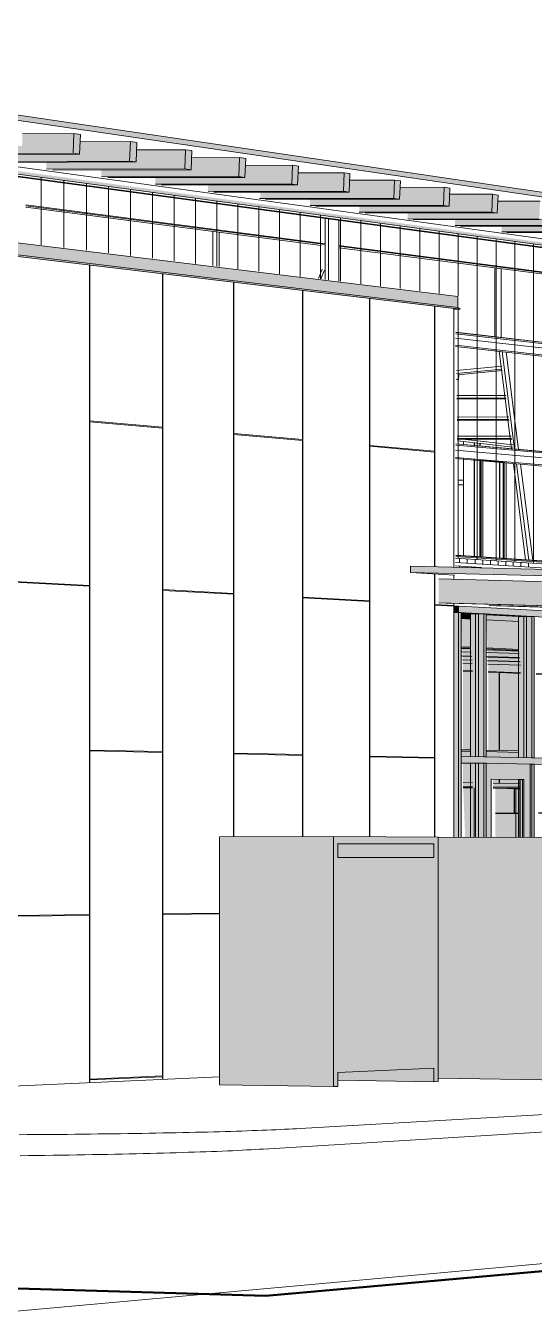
# Model space of a CAD drawing. Header units: inches. Extents: x -2804 to 58974, y -36095 to 66.
# Drawn here: x 58959.8801 to 58959.9477, y 65.9394 to 66.1105 of the extents above; entities that cross this region are included whole.
import ezdxf

# ---------------------------------------------------------------- set-up
doc = ezdxf.new("R2010")
doc.units = ezdxf.units.IN
doc.header["$MEASUREMENT"] = 0
doc.linetypes.add('Hidden', pattern=[0.28125, 0.1875, -0.09375])
for name, color, linetype, lineweight in [('A-DOOR', 31, 'Continuous', 13), ('A-DOOR-FRAM', 31, 'Continuous', 9), ('A-GLAZ-CURT', 52, 'Continuous', 9), ('A-GLAZ-CWMG', 51, 'Continuous', 9), ('A-PROP-SBCK', 71, 'Hidden', 50), ('A-ROOF', 132, 'Continuous', 13), ('A-WALL', 113, 'Continuous', 13), ('A-WALL-PATT', 111, 'Continuous', 13), ('Conc', 7, 'Continuous', 9), ('E-ELEC-EQPM', 71, 'Continuous', 9), ('EOP-PR', 4, 'Continuous', 9), ('I-WALL', 2, 'Continuous', 13), ('L-SITE-WALL', 31, 'Continuous', 13), ('S-BEAM', 12, 'Continuous', 9), ('S-COLS', 52, 'Continuous', 9)]:
    doc.layers.add(name, color=color, linetype=linetype, lineweight=lineweight)

# ---------------------------------------------------------------- blocks, each defined once
blk = doc.blocks.new('FP_51-Looking North East Copy 1')
at = {"layer": 'A-WALL-PATT', "lineweight": 9}
for p, q in [((31214.02521, 66.02547), (31214.02521, 66.02439)), ((31214.02524, 66.02439), (31214.02524, 66.02547)), ((31214.0156, 66.02478), (31214.01435, 66.02483)), ((31214.0156, 66.0247), (31214.01435, 66.02476)), ((31214.02199, 66.02452), (31214.01769, 66.0247)), ((31214.01916, 66.02456), (31214.01769, 66.02462)), ((31214.01916, 66.02456), (31214.01916, 66.01424)), ((31214.02199, 66.02445), (31214.01919, 66.02456)), ((31214.01919, 66.02456), (31214.01919, 66.01424)), ((31214.02521, 66.02439), (31214.02407, 66.02444)), ((31214.02809, 66.0242), (31214.02407, 66.02436)), ((31214.02809, 66.02427), (31214.02524, 66.02439)), ((31214.03116, 66.02415), (31214.03015, 66.02419)), ((31214.03113, 66.02407), (31214.03015, 66.02411)), ((31214.03113, 66.01396), (31214.03113, 66.02407)), ((31214.03124, 66.02415), (31214.03116, 66.02415)), ((31214.03116, 66.02407), (31214.03116, 66.01396)), ((31214.03124, 66.02407), (31214.03116, 66.02407)), ((31214.03695, 66.02391), (31214.03592, 66.02395)), ((31214.04264, 66.02361), (31214.03592, 66.02388)), ((31214.03695, 66.02471), (31214.03695, 66.02391)), ((31214.03698, 66.02391), (31214.03698, 66.02471)), ((31214.04823, 66.02345), (31214.03698, 66.02391)), ((31214.04264, 66.02361), (31214.04264, 66.01369)), ((31214.05031, 66.0233), (31214.04267, 66.02361)), ((31214.04267, 66.02361), (31214.04267, 66.01369)), ((31214.04823, 66.02435), (31214.04823, 66.02345)), ((31214.04826, 66.02345), (31214.04826, 66.02435)), ((31214.05031, 66.02337), (31214.04826, 66.02345)), ((31214.0591, 66.02401), (31214.0591, 66.02301)), ((31214.05912, 66.02301), (31214.05912, 66.02401)), ((31214.0591, 66.02301), (31214.05457, 66.0232)), ((31214.06437, 66.02273), (31214.05457, 66.02312)), ((31214.06932, 66.0226), (31214.05912, 66.02301)), ((31214.06437, 66.02273), (31214.06437, 66.01318)), ((31214.06932, 66.02253), (31214.0644, 66.02273)), ((31214.0644, 66.02273), (31214.0644, 66.01318)), ((31214.03113, 66.00967), (31214.03113, 66.01222)), ((31214.03116, 66.01222), (31214.03116, 66.00967)), ((31214.04264, 66.01203), (31214.04264, 66.00949)), ((31214.04267, 66.01203), (31214.04267, 66.00949)), ((31214.06437, 66.01158), (31214.06437, 66.00913)), ((31214.0644, 66.01158), (31214.0644, 66.00913)), ((31214.01916, 66.01038), (31214.01916, 66.00987)), ((31214.01919, 66.01038), (31214.01919, 66.00987))]:
    blk.add_line(p, q, dxfattribs=at)
blk = doc.blocks.new('FP_52-Looking North East Copy 1')
at = {"layer": 'A-WALL-PATT', "lineweight": 9}
for p, q in [((31213.9647, 66.05791), (31213.9647, 66.07872)), ((31213.96475, 66.05802), (31213.96475, 66.07872)), ((31213.97441, 66.05717), (31213.97441, 66.07756)), ((31213.97446, 66.05705), (31213.97446, 66.07756)), ((31213.98384, 66.05623), (31213.98384, 66.07644)), ((31213.98389, 66.05633), (31213.98389, 66.07643)), ((31213.99301, 66.05553), (31213.99301, 66.07535)), ((31213.99305, 66.05542), (31213.99305, 66.07534)), ((31214.00191, 66.05464), (31214.00191, 66.07428)), ((31214.00196, 66.05475), (31214.00196, 66.07428)), ((31214.01057, 66.05399), (31214.01057, 66.07325)), ((31214.01061, 66.05388), (31214.01061, 66.07325)), ((31213.9647, 66.03615), (31213.9647, 66.05791)), ((31213.96475, 66.05802), (31213.97441, 66.05717)), ((31213.96475, 66.0579), (31213.97441, 66.05705)), ((31213.96475, 66.01428), (31213.96475, 66.0579)), ((31213.97441, 66.01407), (31213.97441, 66.05705)), ((31213.97446, 66.03561), (31213.97446, 66.05705)), ((31213.98384, 66.0351), (31213.98384, 66.05623)), ((31213.98389, 66.05633), (31213.99301, 66.05553)), ((31213.99301, 66.05542), (31213.98389, 66.05622)), ((31213.98389, 66.01386), (31213.98389, 66.05622)), ((31213.99301, 66.01367), (31213.99301, 66.05542)), ((31213.99305, 66.0346), (31213.99305, 66.05542)), ((31214.00191, 66.03411), (31214.00191, 66.05464)), ((31214.00196, 66.05475), (31214.01057, 66.05399)), ((31214.00196, 66.05464), (31214.01057, 66.05388)), ((31214.00196, 66.01347), (31214.00196, 66.05464)), ((31214.01057, 66.03865), (31214.01057, 66.05388)), ((31214.01061, 66.03865), (31214.01061, 66.05388)), ((31214.01057, 66.01329), (31214.01057, 66.03769)), ((31214.01061, 66.03363), (31214.01061, 66.03768)), ((31213.9647, 66.03615), (31213.95474, 66.03669)), ((31213.95474, 66.03658), (31213.9647, 66.03604)), ((31213.9647, 65.99241), (31213.9647, 66.03604)), ((31213.98384, 66.0351), (31213.97446, 66.03561)), ((31213.97446, 66.0355), (31213.98384, 66.03499)), ((31213.97446, 65.99252), (31213.97446, 66.0355)), ((31213.98384, 66.00275), (31213.98384, 66.03499)), ((31214.00191, 66.03411), (31213.99305, 66.0346)), ((31213.99305, 66.03449), (31214.00191, 66.034)), ((31213.99305, 66.00276), (31213.99305, 66.03449)), ((31214.00191, 66.00275), (31214.00191, 66.034)), ((31214.01311, 66.0335), (31214.01061, 66.03363)), ((31214.01061, 66.03353), (31214.01311, 66.03339)), ((31214.01061, 66.00271), (31214.01061, 66.03353)), ((31213.97441, 66.01407), (31213.96475, 66.01428)), ((31213.96475, 65.97054), (31213.96475, 66.01416)), ((31213.97441, 66.01396), (31213.96475, 66.01416)), ((31213.97441, 65.97097), (31213.97441, 66.01396)), ((31213.99301, 66.01367), (31213.98389, 66.01386)), ((31213.98389, 66.00275), (31213.98389, 66.01375)), ((31213.99301, 66.01356), (31213.98389, 66.01375)), ((31213.99301, 66.00276), (31213.99301, 66.01356)), ((31214.01057, 66.01329), (31214.00196, 66.01347)), ((31214.00196, 66.00275), (31214.00196, 66.01337)), ((31214.01057, 66.01318), (31214.00196, 66.01337)), ((31214.01057, 66.00271), (31214.01057, 66.01318)), ((31213.982, 65.99261), (31213.97446, 65.99252)), ((31213.97446, 65.99241), (31213.982, 65.9925)), ((31213.9647, 65.99241), (31213.95474, 65.99229)), ((31213.95474, 65.99218), (31213.9647, 65.99229)), ((31213.9647, 65.97042), (31213.9647, 65.99229)), ((31213.97446, 65.97086), (31213.97446, 65.99241)), ((31213.9647, 65.97008), (31213.9647, 65.97042)), ((31213.96475, 65.97054), (31213.97441, 65.97097)), ((31213.96475, 65.97043), (31213.97441, 65.97086)), ((31213.96475, 65.97009), (31213.96475, 65.97043)), ((31213.97441, 65.97052), (31213.97441, 65.97086)), ((31213.97446, 65.97053), (31213.97446, 65.97086))]:
    blk.add_line(p, q, dxfattribs=at)
blk = doc.blocks.new('FP_69-Looking North East Copy 1')
at = {"layer": 'A-WALL-PATT', "lineweight": 9}
for p, q in [((31213.95829, 66.08143), (31213.95829, 66.09041)), ((31213.9613, 66.08106), (31213.9613, 66.09)), ((31213.96428, 66.0807), (31213.96428, 66.0896)), ((31213.96723, 66.08034), (31213.96723, 66.08919)), ((31213.97016, 66.07998), (31213.97016, 66.0888)), ((31213.97306, 66.07963), (31213.97306, 66.0884)), ((31213.97594, 66.07927), (31213.97594, 66.08801)), ((31213.97879, 66.07893), (31213.97879, 66.08763)), ((31213.98162, 66.07858), (31213.98162, 66.08724)), ((31213.98442, 66.07824), (31213.98442, 66.08686)), ((31213.9872, 66.0779), (31213.9872, 66.08649)), ((31213.98995, 66.07756), (31213.98995, 66.08611)), ((31213.99268, 66.07723), (31213.99268, 66.08574)), ((31213.99539, 66.07692), (31213.99539, 66.08537)), ((31213.99807, 66.07657), (31213.99807, 66.08501)), ((31214.00074, 66.07625), (31214.00074, 66.08465)), ((31214.00337, 66.07592), (31214.00337, 66.08429)), ((31214.00599, 66.0756), (31214.00599, 66.08394)), ((31214.00858, 66.07529), (31214.00858, 66.08358)), ((31214.01116, 66.07497), (31214.01116, 66.08324)), ((31214.01371, 66.07466), (31214.01371, 66.08289)), ((31214.01624, 66.03958), (31214.01624, 66.08255)), ((31214.01875, 66.03941), (31214.01875, 66.08221)), ((31214.02124, 66.03925), (31214.02124, 66.08187)), ((31214.0237, 66.03909), (31214.0237, 66.08153)), ((31214.01371, 66.03974), (31214.01371, 66.07291))]:
    blk.add_line(p, q, dxfattribs=at)
blk = doc.blocks.new('FP_81-Looking North East Copy 1')
at = {"layer": 'A-WALL-PATT', "lineweight": 9}
for p, q in [((31214.02114, 66.00917), (31214.02114, 66.0059)), ((31214.02118, 66.0059), (31214.02118, 66.00917)), ((31214.02114, 66.0059), (31214.01865, 66.00589)), ((31214.02163, 66.00586), (31214.01865, 66.00585)), ((31214.02163, 66.0059), (31214.02118, 66.0059)), ((31214.02612, 66.00592), (31214.02436, 66.00591)), ((31214.02612, 66.00587), (31214.02436, 66.00587)), ((31214.0392, 66.00596), (31214.03785, 66.00595)), ((31214.0392, 66.00591), (31214.03785, 66.00591)), ((31214.04343, 66.00597), (31214.04066, 66.00596)), ((31214.04343, 66.00592), (31214.04066, 66.00591)), ((31214.04618, 66.00598), (31214.04488, 66.00597)), ((31214.04614, 66.00593), (31214.04488, 66.00593)), ((31214.04614, 66.00265), (31214.04614, 66.00593)), ((31214.04761, 66.00598), (31214.04618, 66.00598)), ((31214.04618, 66.00265), (31214.04618, 66.00593)), ((31214.04761, 66.00593), (31214.04618, 66.00593)), ((31214.05059, 66.00599), (31214.04941, 66.00599)), ((31214.05059, 66.00594), (31214.04941, 66.00594)), ((31214.05576, 66.00601), (31214.05484, 66.006)), ((31214.05576, 66.00596), (31214.05484, 66.00596)), ((31214.05977, 66.00602), (31214.05679, 66.00601)), ((31214.05977, 66.00597), (31214.05679, 66.00596)), ((31214.0676, 66.00604), (31214.06749, 66.00604)), ((31214.0676, 66.00599), (31214.06749, 66.00599)), ((31214.04761, 65.99703), (31214.04631, 65.99703)), ((31214.04761, 65.99699), (31214.04631, 65.99699)), ((31214.05059, 65.99703), (31214.04941, 65.99703)), ((31214.05059, 65.99698), (31214.04941, 65.99698)), ((31214.05576, 65.99702), (31214.05484, 65.99702)), ((31214.05576, 65.99697), (31214.05484, 65.99698)), ((31214.05977, 65.99701), (31214.05679, 65.99702)), ((31214.05977, 65.99697), (31214.05679, 65.99697)), ((31214.06136, 65.99701), (31214.06118, 65.99701)), ((31214.06136, 65.99697), (31214.06118, 65.99697)), ((31214.0676, 65.997), (31214.06749, 65.997)), ((31214.0676, 65.99696), (31214.06749, 65.99696)), ((31214.04761, 65.98808), (31214.04703, 65.98809)), ((31214.04761, 65.98804), (31214.04703, 65.98804)), ((31214.05059, 65.98807), (31214.05026, 65.98807)), ((31214.05059, 65.98802), (31214.05026, 65.98802)), ((31214.05576, 65.98803), (31214.05484, 65.98804)), ((31214.05576, 65.98799), (31214.05484, 65.98799)), ((31214.05977, 65.98801), (31214.05679, 65.98803)), ((31214.05977, 65.98796), (31214.05679, 65.98798)), ((31214.06253, 65.98799), (31214.06118, 65.988)), ((31214.06253, 65.98795), (31214.06118, 65.98796)), ((31214.0676, 65.98796), (31214.06749, 65.98796)), ((31214.0676, 65.98792), (31214.06749, 65.98792))]:
    blk.add_line(p, q, dxfattribs=at)
blk = doc.blocks.new('FP_93-Looking North East Copy 1')
at = {"layer": 'A-WALL-PATT', "lineweight": 9}
for p, q in [((31214.01388, 66.03919), (31214.01388, 66.03973)), ((31214.01388, 66.03862), (31214.01388, 66.03873)), ((31214.01491, 66.03912), (31214.01491, 66.03966)), ((31214.01594, 66.03905), (31214.01594, 66.0396)), ((31214.01696, 66.03899), (31214.01696, 66.03953)), ((31214.01798, 66.03892), (31214.01798, 66.03946)), ((31214.019, 66.03886), (31214.019, 66.0394)), ((31214.02001, 66.03879), (31214.02001, 66.03933)), ((31214.02102, 66.03873), (31214.02102, 66.03927)), ((31214.02203, 66.03866), (31214.02203, 66.0392)), ((31214.02303, 66.0386), (31214.02303, 66.03914)), ((31214.01491, 66.0386), (31214.01491, 66.03867)), ((31214.01594, 66.03857), (31214.01594, 66.0386))]:
    blk.add_line(p, q, dxfattribs=at)

msp = doc.modelspace()

# ---------------------------------------------------------------- hatches: boundary and pattern name
at = {"layer": 'A-DOOR', "lineweight": 5}
for points in [[(58959.94129, 66.00268), (58959.94196, 66.0027), (58959.94196, 66.01042), (58959.94628, 66.01035), (58959.94628, 66.00268), (58959.94713, 66.0027), (58959.94713, 66.0124), (58959.94559, 66.01243), (58959.94129, 66.01252), (58959.94129, 66.0027)], [(58959.94609, 66.00268), (58959.94628, 66.0027), (58959.94628, 66.01035), (58959.94609, 66.01034), (58959.94609, 66.0027)]]:
    msp.add_hatch(color=256, dxfattribs=at).paths.add_polyline_path(points, flags=0)
at = {"layer": 'A-DOOR', "lineweight": 5, "transparency": 33554496}
h = msp.add_hatch(color=256, dxfattribs=at)
h.paths.add_polyline_path([(58959.94251, 66.00268), (58959.94549, 66.0027), (58959.94549, 66.00911), (58959.94614, 66.00912), (58959.94614, 66.00915), (58959.94251, 66.00921), (58959.94251, 66.0027)], flags=0)
h.paths.add_polyline_path([(58959.94585, 66.00982), (58959.94585, 66.01036), (58959.94222, 66.01042), (58959.94222, 66.00988), (58959.94245, 66.00988)], flags=0)
for points in [[(58959.94585, 66.00914), (58959.94585, 66.00982), (58959.94222, 66.00988), (58959.94223, 66.0092)], [(58959.94585, 66.00982), (58959.94585, 66.00982), (58959.94222, 66.00988)], [(58959.9452, 66.00269), (58959.94609, 66.0027), (58959.94607, 66.01035), (58959.94559, 66.01034), (58959.94585, 66.00911), (58959.9452, 66.0091), (58959.9452, 66.0027)]]:
    msp.add_hatch(color=256, dxfattribs=at).paths.add_polyline_path(points, flags=0)
at = {"layer": 'A-GLAZ-CURT', "lineweight": 5, "transparency": 33554458}
for points in [[(58959.94027, 66.01338), (58959.94027, 66.03237), (58959.93795, 66.03249), (58959.93796, 66.03241), (58959.9392, 66.03235), (58959.9392, 66.01341)], [(58959.93921, 66.03169), (58959.9392, 66.03235), (58959.93796, 66.03241), (58959.93796, 66.03176)], [(58959.94665, 66.01324), (58959.94665, 66.03203), (58959.9413, 66.03231), (58959.9413, 66.03224), (58959.94559, 66.03201), (58959.94559, 66.01327), (58959.94607, 66.01326)], [(58959.9456, 66.03136), (58959.94559, 66.03201), (58959.9413, 66.03224), (58959.9413, 66.03158), (58959.94254, 66.03152)], [(58959.93945, 66.01432), (58959.93945, 66.02577), (58959.93821, 66.02581), (58959.93821, 66.01435)], [(58959.94585, 66.01417), (58959.94585, 66.02557), (58959.94155, 66.0257), (58959.94155, 66.01428), (58959.94194, 66.01427)], [(58959.93945, 66.00993), (58959.93945, 66.01254), (58959.93821, 66.01253), (58959.93821, 66.00995)], [(58959.9392, 66.00267), (58959.94027, 66.0027), (58959.94027, 66.01253), (58959.9392, 66.01252), (58959.9392, 66.0027)], [(58959.93848, 66.00268), (58959.93972, 66.0027), (58959.93945, 66.00992), (58959.93821, 66.00994), (58959.93848, 66.0027)], [(58959.93945, 66.00992), (58959.93945, 66.00993), (58959.93821, 66.00994)]]:
    msp.add_hatch(color=256, dxfattribs=at).paths.add_polyline_path(points, flags=0)
h = msp.add_hatch(color=256, dxfattribs=at)
h.paths.add_polyline_path([(58959.9392, 66.01341), (58959.9392, 66.01431), (58959.93796, 66.01434), (58959.93796, 66.01343), (58959.93817, 66.01343)], flags=0)
h.paths.add_polyline_path([(58959.93943, 66.02577), (58959.93921, 66.03169), (58959.93797, 66.03176), (58959.93819, 66.02581)], flags=0)
h = msp.add_hatch(color=256, dxfattribs=at)
h.paths.add_polyline_path([(58959.94559, 66.01327), (58959.94559, 66.01416), (58959.9413, 66.01426), (58959.9413, 66.01336), (58959.94169, 66.01335)], flags=0)
h.paths.add_polyline_path([(58959.94582, 66.02557), (58959.9456, 66.03136), (58959.94131, 66.03159), (58959.94152, 66.0257), (58959.94192, 66.02569)], flags=0)
at = {"layer": 'A-GLAZ-CWMG', "lineweight": 5}
for points in [[(58960.14965, 66.05412), (58960.14965, 66.05436), (58959.78006, 66.10471), (58959.78006, 66.10536), (58959.7783, 66.1056), (58959.7783, 66.10449), (58960.14922, 66.05418)], [(58959.93697, 66.01302), (58959.9376, 66.01302), (58959.9376, 66.03255), (58959.93697, 66.03254), (58959.93697, 66.01302)], [(58959.94112, 66.03237), (58959.94112, 66.0332), (58959.9376, 66.03339), (58959.9376, 66.03255), (58959.94095, 66.03238)], [(58959.93795, 66.01301), (58959.93795, 66.03254), (58959.9376, 66.03252), (58959.9376, 66.01302)], [(58959.94095, 66.01337), (58959.94095, 66.03237), (58959.94027, 66.03237), (58959.94027, 66.01338), (58959.94061, 66.01338)], [(58959.94129, 66.01336), (58959.94129, 66.03236), (58959.94095, 66.03235), (58959.94095, 66.01337)], [(58959.9475, 66.03203), (58959.9475, 66.03285), (58959.94112, 66.0332), (58959.94112, 66.03237), (58959.94733, 66.03204)], [(58959.94733, 66.01323), (58959.94733, 66.03203), (58959.94665, 66.03203), (58959.94665, 66.01324), (58959.94699, 66.01324)], [(58959.94767, 66.01322), (58959.94767, 66.03202), (58959.94733, 66.03201), (58959.94733, 66.01323)], [(58959.95357, 66.0317), (58959.95357, 66.03252), (58959.9475, 66.03285), (58959.9475, 66.03203), (58959.95341, 66.03171)], [(58959.93697, 66.00267), (58959.9376, 66.0027), (58959.9376, 66.01302), (58959.93697, 66.01302), (58959.93697, 66.0027)], [(58959.94112, 66.01253), (58959.94112, 66.01336), (58959.93795, 66.01341), (58959.93795, 66.01259), (58959.9411, 66.01253)], [(58959.9475, 66.0124), (58959.9475, 66.01322), (58959.94112, 66.01334), (58959.94112, 66.01253), (58959.94733, 66.0124)], [(58959.95357, 66.01227), (58959.95357, 66.01309), (58959.9475, 66.0132), (58959.9475, 66.0124), (58959.95341, 66.01228)], [(58959.9376, 66.00267), (58959.93795, 66.0027), (58959.93795, 66.01301), (58959.9376, 66.01301), (58959.9376, 66.0027)], [(58959.94027, 66.00268), (58959.94095, 66.0027), (58959.94095, 66.01253), (58959.94027, 66.01253), (58959.94027, 66.0027)], [(58959.94095, 66.00268), (58959.94129, 66.0027), (58959.94129, 66.01253), (58959.94095, 66.01252), (58959.94095, 66.0027)], [(58959.94713, 66.00269), (58959.94733, 66.0027), (58959.94733, 66.0124), (58959.94713, 66.01239), (58959.94713, 66.0027)], [(58959.94733, 66.00269), (58959.94767, 66.0027), (58959.94767, 66.01239), (58959.94733, 66.01238), (58959.94733, 66.0027)]]:
    msp.add_hatch(color=256, dxfattribs=at).paths.add_polyline_path(points, flags=0)
at = {"layer": 'A-GLAZ-CWMG'}
msp.add_hatch(color=256, dxfattribs=at).paths.add_polyline_path([(58959.93697, 66.03254), (58959.9376, 66.03255), (58959.9376, 66.03339), (58959.93697, 66.03338), (58959.93697, 66.03255)], flags=0)
at = {"layer": 'A-ROOF', "lineweight": 5}
for points in [[(58960.16315, 66.0564), (58960.16315, 66.05681), (58959.7986, 66.11053), (58959.7986, 66.10974), (58960.14976, 66.05836)], [(58959.95624, 66.03725), (58959.95624, 66.03811), (58959.9312, 66.03873), (58959.9312, 66.03788), (58959.95478, 66.03728)]]:
    msp.add_hatch(color=256, dxfattribs=at).paths.add_polyline_path(points, flags=0)
at = {"layer": 'A-WALL', "lineweight": 5}
for points in [[(58959.93753, 66.07308), (58959.93753, 66.07455), (58959.76912, 66.0951), (58959.76912, 66.09322), (58959.9375, 66.07308)], [(58959.93782, 66.07287), (58959.9375, 66.07308), (58959.76913, 66.09321), (58959.76934, 66.09297), (58959.93754, 66.0729)], [(58959.93697, 66.07282), (58959.93764, 66.07287), (58959.93697, 66.07295), (58959.93697, 66.07285)], [(58959.93779, 66.07285), (58959.93782, 66.07287), (58959.93764, 66.07287)]]:
    msp.add_hatch(color=256, dxfattribs=at).paths.add_polyline_path(points, flags=0)
at = {"layer": 'E-ELEC-EQPM', "lineweight": 5}
for points in [[(58959.92099, 65.96955), (58959.92099, 66.00277), (58959.90582, 66.00275), (58959.90582, 65.96979), (58959.91972, 65.96957)], [(58959.93434, 66), (58959.93434, 66.00181), (58959.92161, 66.00179), (58959.92161, 66), (58959.93321, 66)], [(58959.9567, 65.97033), (58959.9567, 66.0027), (58959.93492, 66.00267), (58959.93492, 65.97066), (58959.95473, 65.97036)], [(58959.93434, 65.9702), (58959.93434, 65.97201), (58959.92161, 65.97142), (58959.92161, 65.9704), (58959.93021, 65.97026)]]:
    msp.add_hatch(color=256, dxfattribs=at).paths.add_polyline_path(points, flags=0)
at = {"layer": 'E-ELEC-EQPM'}
h = msp.add_hatch(color=256, dxfattribs=at)
h.paths.add_polyline_path([(58959.92099, 65.96955), (58959.92158, 65.96958), (58959.92158, 65.97142), (58959.93434, 65.97201), (58959.93434, 65.9702), (58959.93491, 65.97023), (58959.93491, 66.00271), (58959.92099, 66.00277), (58959.92099, 65.9702)], flags=0)
h.paths.add_polyline_path([(58959.92158, 66), (58959.92158, 66.00184), (58959.93434, 66.00181), (58959.93434, 66), (58959.92678, 66)], flags=0)
at = {"layer": 'S-BEAM', "lineweight": 5}
for points in [[(58959.86772, 66.09354), (58959.88638, 66.09361), (58959.88648, 66.09622), (58959.87966, 66.09619), (58959.87959, 66.09457), (58959.86772, 66.09453), (58959.86772, 66.09371)], [(58959.87536, 66.09249), (58959.89389, 66.09254), (58959.89399, 66.09513), (58959.88732, 66.0951), (58959.88726, 66.09349), (58959.87536, 66.09345), (58959.87536, 66.09329)], [(58959.88284, 66.09147), (58959.90123, 66.09151), (58959.90133, 66.09406), (58959.89481, 66.09404), (58959.89475, 66.09243), (58959.88284, 66.09238), (58959.88284, 66.09227)], [(58959.89015, 66.09046), (58959.90841, 66.09049), (58959.90851, 66.09302), (58959.90213, 66.093), (58959.90207, 66.09139), (58959.89015, 66.09137), (58959.89015, 66.09126)], [(58959.8973, 66.08948), (58959.91543, 66.0895), (58959.91553, 66.092), (58959.90929, 66.09198), (58959.90923, 66.09038), (58959.8973, 66.09036), (58959.8973, 66.09028)], [(58959.9043, 66.08852), (58959.9223, 66.08853), (58959.92239, 66.091), (58959.91629, 66.09099), (58959.91623, 66.08939), (58959.9043, 66.08938), (58959.9043, 66.08893)], [(58959.91125, 66.08758), (58959.92902, 66.08758), (58959.92911, 66.09002), (58959.92314, 66.09002), (58959.92308, 66.08842), (58959.91125, 66.08842), (58959.91125, 66.08838)], [(58959.9356, 66.08665), (58959.93569, 66.08907), (58959.92985, 66.08906), (58959.92979, 66.08748), (58959.91786, 66.08746), (58959.91786, 66.08666), (58959.92988, 66.08665)], [(58959.94204, 66.08574), (58959.94213, 66.08813), (58959.93641, 66.08813), (58959.93635, 66.08655), (58959.9244, 66.08655), (58959.9244, 66.08575), (58959.93754, 66.08574)], [(58959.94834, 66.08485), (58959.94844, 66.08722), (58959.94283, 66.08722), (58959.94277, 66.08564), (58959.93086, 66.08564), (58959.93086, 66.08487), (58959.94286, 66.08485)], [(58959.95452, 66.08397), (58959.95461, 66.08632), (58959.94912, 66.08632), (58959.94906, 66.08475), (58959.93715, 66.08475), (58959.93715, 66.084), (58959.95069, 66.08398)], [(58959.96057, 66.08312), (58959.96066, 66.08544), (58959.95529, 66.08544), (58959.95522, 66.08388), (58959.94333, 66.08388), (58959.94333, 66.08316), (58959.95946, 66.08312)], [(58959.95876, 66.03321), (58959.95888, 66.03641), (58959.93498, 66.03703), (58959.93498, 66.03386), (58959.95479, 66.03332)], [(58959.96597, 66.0328), (58959.96609, 66.03596), (58959.95983, 66.0361), (58959.95971, 66.03316), (58959.94169, 66.03366), (58959.94169, 66.03347), (58959.96355, 66.03287)]]:
    msp.add_hatch(color=256, dxfattribs=at).paths.add_polyline_path(points, flags=0)
at = {"layer": 'S-BEAM'}
for points in [[(58959.88725, 66.09348), (58959.88735, 66.09609), (58959.88648, 66.09622), (58959.88638, 66.09361), (58959.88648, 66.09359)], [(58959.89474, 66.09243), (58959.89484, 66.095), (58959.89399, 66.09513), (58959.89389, 66.09254), (58959.89399, 66.09253)], [(58959.90206, 66.09139), (58959.90216, 66.09394), (58959.90133, 66.09406), (58959.90123, 66.09151), (58959.90133, 66.09149)], [(58959.90922, 66.09038), (58959.90932, 66.0929), (58959.90851, 66.09302), (58959.90841, 66.09049), (58959.90851, 66.09048)], [(58959.91622, 66.08939), (58959.91632, 66.09188), (58959.91553, 66.092), (58959.91543, 66.0895), (58959.91553, 66.08949)], [(58959.92307, 66.08842), (58959.92317, 66.09089), (58959.92239, 66.091), (58959.9223, 66.08853), (58959.92239, 66.08852)], [(58959.92978, 66.08747), (58959.92987, 66.08991), (58959.92911, 66.09002), (58959.92902, 66.08758), (58959.92911, 66.08757)], [(58959.93634, 66.08654), (58959.93643, 66.08896), (58959.93569, 66.08907), (58959.9356, 66.08665), (58959.93569, 66.08664)], [(58959.94276, 66.08564), (58959.94286, 66.08803), (58959.94213, 66.08813), (58959.94204, 66.08574), (58959.94213, 66.08573)]]:
    msp.add_hatch(color=256, dxfattribs=at).paths.add_polyline_path(points, flags=0)

# ---------------------------------------------------------------- linework, layer by layer
at = {"layer": 'A-DOOR', "lineweight": 9}
for p, q in [((58959.94303, 66.05252), (58959.94085, 66.05271)), ((58959.94303, 66.03984), (58959.94303, 66.05252))]:
    msp.add_line(p, q, dxfattribs=at)
at = {"layer": 'A-DOOR'}
for p, q in [((58959.94713, 66.0124), (58959.94713, 66.00269)), ((58959.94196, 66.01042), (58959.94196, 66.00268)), ((58959.94196, 66.01042), (58959.94628, 66.01035)), ((58959.94197, 66.01041), (58959.9458, 66.01035)), ((58959.94561, 66.01034), (58959.94197, 66.01041)), ((58959.94607, 66.01035), (58959.94561, 66.01034)), ((58959.94561, 66.00268), (58959.94561, 66.01034)), ((58959.9458, 66.01035), (58959.9458, 66.00268)), ((58959.9458, 66.01035), (58959.94609, 66.01035)), ((58959.94609, 66.01035), (58959.94607, 66.01035)), ((58959.94628, 66.01035), (58959.94607, 66.01035)), ((58959.94609, 66.01035), (58959.94609, 66.00268)), ((58959.94628, 66.00268), (58959.94628, 66.01035))]:
    msp.add_line(p, q, dxfattribs=at)
at = {"layer": 'A-DOOR-FRAM'}
for p, q in [((58959.94061, 66.0528), (58959.94061, 66.04)), ((58959.94085, 66.03999), (58959.94085, 66.05277)), ((58959.94352, 66.05253), (58959.94085, 66.05277)), ((58959.9436, 66.05254), (58959.94352, 66.05253)), ((58959.94352, 66.03981), (58959.94352, 66.05253)), ((58959.94369, 66.05253), (58959.94369, 66.0398)), ((58959.94393, 66.03978), (58959.94393, 66.05251))]:
    msp.add_line(p, q, dxfattribs=at)
at = {"layer": 'A-GLAZ-CURT'}
for p, q in [((58959.94027, 66.03237), (58959.93795, 66.03249)), ((58959.93795, 66.03246), (58959.93988, 66.03236)), ((58959.94027, 66.03237), (58959.93988, 66.03236)), ((58959.93988, 66.03236), (58959.93988, 66.01339)), ((58959.94027, 66.01338), (58959.94027, 66.03237)), ((58959.94665, 66.03203), (58959.9413, 66.03231)), ((58959.9413, 66.03228), (58959.94627, 66.03202)), ((58959.94665, 66.03203), (58959.94627, 66.03202)), ((58959.94627, 66.03202), (58959.94627, 66.01325)), ((58959.94665, 66.01324), (58959.94665, 66.03203)), ((58959.94027, 66.01253), (58959.93795, 66.01258)), ((58959.93795, 66.01257), (58959.93988, 66.01253)), ((58959.93988, 66.01253), (58959.93988, 66.00268)), ((58959.94027, 66.01253), (58959.93988, 66.01253)), ((58959.94027, 66.00268), (58959.94027, 66.01253))]:
    msp.add_line(p, q, dxfattribs=at)
at = {"layer": 'A-GLAZ-CWMG'}
for p, q in [((58960.14965, 66.05469), (58959.7783, 66.1056)), ((58960.14928, 66.054), (58959.77814, 66.10419)), ((58960.14928, 66.05395), (58959.77814, 66.1041)), ((58960.1492, 66.05395), (58959.77814, 66.10407)), ((58960.14962, 66.05412), (58959.77826, 66.10449)), ((58960.14965, 66.05412), (58959.7783, 66.10449)), ((58959.93722, 66.03922), (58959.95204, 66.03827)), ((58959.93722, 66.03877), (58959.94067, 66.03855)), ((58959.9376, 66.03339), (58959.93697, 66.03338)), ((58959.93697, 66.03254), (58959.9376, 66.03255)), ((58959.93697, 66.03254), (58959.9376, 66.03255)), ((58959.9376, 66.03255), (58959.9376, 66.03339)), ((58959.94112, 66.0332), (58959.9376, 66.03339)), ((58959.94112, 66.03237), (58959.9376, 66.03255)), ((58959.9376, 66.03255), (58959.93795, 66.03254)), ((58959.9376, 66.03255), (58959.9376, 66.01302)), ((58959.93795, 66.03254), (58959.93795, 66.01301)), ((58959.9392, 66.03235), (58959.93796, 66.03241)), ((58959.9392, 66.03235), (58959.94027, 66.03237)), ((58959.9392, 66.01341), (58959.9392, 66.03235)), ((58959.94028, 66.03237), (58959.94095, 66.03238)), ((58959.94095, 66.03238), (58959.94129, 66.03236)), ((58959.94095, 66.03238), (58959.94095, 66.01337)), ((58959.9475, 66.03285), (58959.94112, 66.0332)), ((58959.9475, 66.03203), (58959.94112, 66.03237)), ((58959.94129, 66.03236), (58959.94129, 66.01336)), ((58959.94559, 66.03201), (58959.9413, 66.03224)), ((58959.94559, 66.03201), (58959.94665, 66.03203)), ((58959.94559, 66.01327), (58959.94559, 66.03201)), ((58959.94666, 66.03203), (58959.94733, 66.03204)), ((58959.94733, 66.03204), (58959.94767, 66.03202)), ((58959.94733, 66.03204), (58959.94733, 66.01323)), ((58959.95357, 66.03252), (58959.9475, 66.03285)), ((58959.95357, 66.0317), (58959.9475, 66.03203)), ((58959.94767, 66.03202), (58959.94767, 66.01322)), ((58959.9376, 66.01302), (58959.9376, 66.01259)), ((58959.93795, 66.01259), (58959.93795, 66.01343)), ((58959.94112, 66.01336), (58959.93795, 66.01343)), ((58959.94129, 66.01336), (58959.94095, 66.01337)), ((58959.9475, 66.01322), (58959.94112, 66.01336)), ((58959.94767, 66.01322), (58959.94733, 66.01323)), ((58959.95357, 66.01309), (58959.9475, 66.01322)), ((58959.9376, 66.01258), (58959.9376, 66.00267)), ((58959.93795, 66.01301), (58959.93795, 66.01259)), ((58959.94112, 66.01253), (58959.93795, 66.01259)), ((58959.93795, 66.01257), (58959.93795, 66.00267)), ((58959.9392, 66.01252), (58959.93796, 66.01255)), ((58959.9392, 66.01252), (58959.94027, 66.01253)), ((58959.9392, 66.00267), (58959.9392, 66.01252)), ((58959.94027, 66.01253), (58959.94095, 66.01253)), ((58959.94095, 66.01253), (58959.94129, 66.01253)), ((58959.94095, 66.01253), (58959.94095, 66.00268)), ((58959.9475, 66.0124), (58959.94112, 66.01253)), ((58959.94129, 66.01253), (58959.94129, 66.00268)), ((58959.94713, 66.0124), (58959.94733, 66.0124)), ((58959.94733, 66.0124), (58959.94767, 66.01239)), ((58959.94733, 66.0124), (58959.94733, 66.00269)), ((58959.95357, 66.01227), (58959.9475, 66.0124)), ((58959.94767, 66.01239), (58959.94767, 66.00269)), ((58959.94559, 66.00268), (58959.94559, 66.01036)), ((58959.9452, 66.0091), (58959.94585, 66.00911)), ((58959.9452, 66.00269), (58959.9452, 66.0091))]:
    msp.add_line(p, q, dxfattribs=at)
at = {"layer": 'A-PROP-SBCK', "linetype": 'Continuous'}
for p, q in [((58960.2699, 65.97382), (58959.912, 65.94172)), ((58959.912, 65.94172), (58959.15051, 65.96484))]:
    msp.add_line(p, q, dxfattribs=at)
at = {"layer": 'A-ROOF'}
for p, q in [((58959.7986, 66.11053), (58960.16315, 66.05681)), ((58960.16315, 66.0564), (58959.7986, 66.10974)), ((58959.95624, 66.03811), (58959.9312, 66.03873)), ((58959.9312, 66.03873), (58959.9312, 66.03788)), ((58959.9312, 66.03788), (58959.95624, 66.03725)), ((58959.9312, 66.03788), (58959.93705, 66.03753)), ((58959.93705, 66.03753), (58959.93697, 66.03753))]:
    msp.add_line(p, q, dxfattribs=at)
at = {"layer": 'A-WALL'}
for p, q in [((58959.93753, 66.07455), (58959.76912, 66.0951)), ((58959.76912, 66.09322), (58959.93753, 66.07308)), ((58959.93779, 66.07285), (58959.76932, 66.09294)), ((58959.93782, 66.07287), (58959.76934, 66.09297)), ((58959.93753, 66.07455), (58959.93753, 66.07308)), ((58959.93753, 66.07308), (58959.93782, 66.07287)), ((58959.93779, 66.07285), (58959.93697, 66.07282)), ((58959.93782, 66.07287), (58959.93779, 66.07285))]:
    msp.add_line(p, q, dxfattribs=at)
at = {"layer": 'Conc'}
for p, q in [((58959.91169, 65.96124), (58960.11503, 65.97362)), ((58959.91657, 65.96397), (58960.03723, 65.97085))]:
    msp.add_line(p, q, dxfattribs=at)
for points in [[(58959.87919, 65.96315, 0), (58959.88028, 65.96316, 0), (58959.88136, 65.96317, 0), (58959.88243, 65.96317, 0), (58959.8835, 65.96318, 0), (58959.88455, 65.96319, 0), (58959.8856, 65.9632, 0), (58959.88664, 65.96321, 0), (58959.88767, 65.96322, 0), (58959.88869, 65.96324, 0), (58959.8897, 65.96325, 0), (58959.89071, 65.96326, 0), (58959.8917, 65.96327, 0), (58959.89267, 65.96329, 0), (58959.89364, 65.9633, 0), (58959.8946, 65.96332, 0), (58959.89554, 65.96333, 0), (58959.89647, 65.96335, 0), (58959.89739, 65.96336, 0), (58959.8983, 65.96338, 0), (58959.89919, 65.9634, 0), (58959.90007, 65.96342, 0), (58959.90094, 65.96343, 0), (58959.90179, 65.96345, 0), (58959.90263, 65.96347, 0), (58959.90345, 65.96349, 0), (58959.90426, 65.96351, 0), (58959.90506, 65.96353, 0), (58959.90584, 65.96355, 0), (58959.9066, 65.96358, 0), (58959.90735, 65.9636, 0), (58959.90808, 65.96362, 0), (58959.9088, 65.96364, 0), (58959.9095, 65.96367, 0), (58959.91018, 65.96369, 0), (58959.91085, 65.96371, 0), (58959.9115, 65.96374, 0), (58959.91213, 65.96376, 0), (58959.91275, 65.96379, 0), (58959.91335, 65.96381, 0), (58959.91393, 65.96384, 0), (58959.91449, 65.96387, 0), (58959.91504, 65.96389, 0), (58959.91557, 65.96392, 0), (58959.91608, 65.96395, 0), (58959.91657, 65.96397, 0)], [(58959.91169, 65.96124, 0), (58959.91115, 65.96121, 0), (58959.9106, 65.96118, 0), (58959.91003, 65.96115, 0), (58959.90944, 65.96112, 0), (58959.90883, 65.96109, 0), (58959.9082, 65.96106, 0), (58959.90755, 65.96103, 0), (58959.90688, 65.961, 0), (58959.9062, 65.96097, 0), (58959.90549, 65.96094, 0), (58959.90477, 65.96092, 0), (58959.90403, 65.96089, 0), (58959.90327, 65.96086, 0), (58959.9025, 65.96084, 0), (58959.90171, 65.96081, 0), (58959.9009, 65.96078, 0), (58959.90007, 65.96076, 0), (58959.89923, 65.96074, 0), (58959.89837, 65.96071, 0), (58959.89749, 65.96069, 0), (58959.8966, 65.96066, 0), (58959.8957, 65.96064, 0), (58959.89477, 65.96062, 0), (58959.89384, 65.9606, 0), (58959.89289, 65.96058, 0), (58959.89192, 65.96056, 0), (58959.89094, 65.96054, 0), (58959.88995, 65.96052, 0), (58959.88894, 65.9605, 0), (58959.88792, 65.96048, 0), (58959.88689, 65.96047, 0), (58959.88584, 65.96045, 0), (58959.88479, 65.96043, 0), (58959.88372, 65.96042, 0), (58959.88264, 65.9604, 0), (58959.88154, 65.96039, 0), (58959.88044, 65.96038, 0), (58959.87933, 65.96036, 0)]]:
    msp.add_polyline3d(points, dxfattribs=at)
at = {"layer": 'E-ELEC-EQPM'}
for p, q in [((58959.90582, 66.00275), (58959.92099, 66.00277)), ((58959.93491, 66.00271), (58959.92099, 66.00277)), ((58959.92099, 66.00277), (58959.92099, 65.96955)), ((58959.90582, 65.96979), (58959.90582, 66.00275)), ((58959.92158, 66), (58959.92158, 66.00184)), ((58959.92158, 66.00184), (58959.93434, 66.00181)), ((58959.93434, 66.00181), (58959.92161, 66.00179)), ((58959.93434, 66.00181), (58959.93434, 66)), ((58959.93491, 65.97023), (58959.93491, 66.00271)), ((58959.93492, 66.00267), (58959.9567, 66.0027)), ((58959.93434, 66), (58959.92158, 66)), ((58959.92158, 65.97142), (58959.93434, 65.97201)), ((58959.93434, 65.97201), (58959.93434, 65.9702)), ((58959.92158, 65.96958), (58959.92158, 65.97142)), ((58959.92161, 65.9704), (58959.93434, 65.9702)), ((58959.93492, 65.97066), (58959.9567, 65.97033)), ((58959.90582, 65.96979), (58959.92099, 65.96955)), ((58959.92099, 65.96955), (58959.92158, 65.96958)), ((58959.93434, 65.9702), (58959.93491, 65.97023))]:
    msp.add_line(p, q, dxfattribs=at)
at = {"layer": 'EOP-PR'}
msp.add_line((58960.24932, 65.97306), (58959.63337, 65.91762), dxfattribs=at)
at = {"layer": 'I-WALL'}
for p, q in [((58959.94085, 66.05277), (58959.94352, 66.05253)), ((58959.94303, 66.05252), (58959.94352, 66.05253)), ((58959.9431, 66.03984), (58959.9431, 66.05252)), ((58959.94352, 66.05253), (58959.94352, 66.03981))]:
    msp.add_line(p, q, dxfattribs=at)
at = {"layer": 'L-SITE-WALL'}
for p, q in [((58959.93697, 66.03859), (58959.93697, 66.07295)), ((58960.11326, 66.02831), (58959.93722, 66.03976)), ((58959.93697, 66.03698), (58959.93697, 66.03753)), ((58959.93697, 66.00267), (58959.93697, 66.03375)), ((58959.93821, 66.00995), (58959.93945, 66.00993)), ((58959.94222, 66.00988), (58959.94585, 66.00982))]:
    msp.add_line(p, q, dxfattribs=at)
at = {"layer": 'L-SITE-WALL', "color": 250}
msp.add_line((58959.90585, 65.97086), (58959.86877, 65.96918), dxfattribs=at)
at = {"layer": 'S-BEAM'}
for p, q in [((58959.87966, 66.09619), (58959.88648, 66.09622)), ((58959.88648, 66.09622), (58959.88638, 66.09361)), ((58959.88735, 66.09609), (58959.88648, 66.09622)), ((58959.88725, 66.09348), (58959.88735, 66.09609)), ((58959.86773, 66.09354), (58959.88638, 66.09361)), ((58959.86861, 66.09342), (58959.88725, 66.09348)), ((58959.88638, 66.09361), (58959.88725, 66.09348)), ((58959.88732, 66.0951), (58959.89399, 66.09513)), ((58959.89399, 66.09513), (58959.89389, 66.09254)), ((58959.89484, 66.095), (58959.89399, 66.09513)), ((58959.89474, 66.09243), (58959.89484, 66.095)), ((58959.89481, 66.09404), (58959.90133, 66.09406)), ((58959.90133, 66.09406), (58959.90123, 66.09151)), ((58959.90216, 66.09394), (58959.90133, 66.09406)), ((58959.90206, 66.09139), (58959.90216, 66.09394)), ((58959.87538, 66.09249), (58959.89389, 66.09254)), ((58959.87619, 66.09237), (58959.89474, 66.09243)), ((58959.89389, 66.09254), (58959.89474, 66.09243)), ((58959.90213, 66.093), (58959.90851, 66.09302)), ((58959.90851, 66.09302), (58959.90841, 66.09049)), ((58959.90932, 66.0929), (58959.90851, 66.09302)), ((58959.90922, 66.09038), (58959.90932, 66.0929)), ((58959.90929, 66.09198), (58959.91553, 66.092)), ((58959.91553, 66.092), (58959.91543, 66.0895)), ((58959.91632, 66.09188), (58959.91553, 66.092)), ((58959.91622, 66.08939), (58959.91632, 66.09188)), ((58959.88285, 66.09147), (58959.90123, 66.09151)), ((58959.8837, 66.09135), (58959.90206, 66.09139)), ((58959.89017, 66.09046), (58959.90841, 66.09049)), ((58959.89099, 66.09035), (58959.90922, 66.09038)), ((58959.90123, 66.09151), (58959.90206, 66.09139)), ((58959.90841, 66.09049), (58959.90922, 66.09038)), ((58959.91629, 66.09099), (58959.92239, 66.091)), ((58959.92239, 66.091), (58959.9223, 66.08853)), ((58959.92317, 66.09089), (58959.92239, 66.091)), ((58959.92307, 66.08842), (58959.92317, 66.09089)), ((58959.92314, 66.09002), (58959.92911, 66.09002)), ((58959.92911, 66.09002), (58959.92902, 66.08758)), ((58959.92987, 66.08991), (58959.92911, 66.09002)), ((58959.89732, 66.08948), (58959.91543, 66.0895)), ((58959.89812, 66.08937), (58959.91622, 66.08939)), ((58959.90432, 66.08852), (58959.9223, 66.08853)), ((58959.9051, 66.08841), (58959.92307, 66.08842)), ((58959.91543, 66.0895), (58959.91622, 66.08939)), ((58959.9223, 66.08853), (58959.92307, 66.08842)), ((58959.92978, 66.08747), (58959.92987, 66.08991)), ((58959.92985, 66.08906), (58959.93569, 66.08907)), ((58959.93569, 66.08907), (58959.9356, 66.08665)), ((58959.93643, 66.08896), (58959.93569, 66.08907)), ((58959.93634, 66.08654), (58959.93643, 66.08896)), ((58959.88008, 66.08674), (58959.9199, 66.08157)), ((58959.88008, 66.08662), (58959.9199, 66.08146)), ((58959.91117, 66.08758), (58959.92902, 66.08758)), ((58959.91194, 66.08747), (58959.92978, 66.08747)), ((58959.91787, 66.08666), (58959.9356, 66.08665)), ((58959.92902, 66.08758), (58959.92978, 66.08747)), ((58959.9356, 66.08665), (58959.93634, 66.08654)), ((58959.93641, 66.08813), (58959.94213, 66.08813)), ((58959.94213, 66.08813), (58959.94204, 66.08574)), ((58959.94286, 66.08803), (58959.94213, 66.08813)), ((58959.94276, 66.08564), (58959.94286, 66.08803)), ((58959.94283, 66.08722), (58959.94844, 66.08722)), ((58959.88009, 66.08641), (58959.91933, 66.08134)), ((58959.91863, 66.08655), (58959.93634, 66.08654)), ((58959.9199, 66.08493), (58959.9199, 66.07682)), ((58959.9244, 66.08575), (58959.94204, 66.08574)), ((58959.92518, 66.08565), (58959.94276, 66.08564)), ((58959.94204, 66.08574), (58959.94276, 66.08564)), ((58959.90494, 66.08321), (58959.90494, 66.07866)), ((58959.92034, 66.07677), (58959.92034, 66.08487)), ((58959.92169, 66.0766), (58959.92169, 66.08468)), ((58959.93087, 66.08487), (58959.94834, 66.08485)), ((58959.93159, 66.08477), (58959.94905, 66.08475)), ((58959.93717, 66.084), (58959.95452, 66.08397)), ((58959.93788, 66.08391), (58959.95522, 66.08388)), ((58959.9058, 66.07855), (58959.9058, 66.0831)), ((58959.94334, 66.08316), (58959.96057, 66.08312)), ((58959.94404, 66.08306), (58959.96125, 66.08302)), ((58959.92169, 66.08134), (58959.9568, 66.07679)), ((58959.92169, 66.08123), (58959.9568, 66.07668)), ((58959.92169, 66.08103), (58959.95621, 66.07657)), ((58959.91898, 66.07693), (58959.9195, 66.07818)), ((58959.91979, 66.07806), (58959.91931, 66.07689)), ((58959.94245, 66.07836), (58959.94245, 66.0692)), ((58959.94328, 66.06911), (58959.94328, 66.07825)), ((58960.14677, 66.04587), (58959.93723, 66.06979)), ((58960.14679, 66.04585), (58959.93723, 66.06977)), ((58960.14668, 66.04576), (58959.93723, 66.06961)), ((58959.93722, 66.06903), (58960.1487, 66.04515)), ((58959.93722, 66.06807), (58960.14873, 66.04452)), ((58960.14861, 66.04442), (58959.93722, 66.0679)), ((58959.94245, 66.06733), (58959.94245, 66.06731)), ((58959.94245, 66.06731), (58959.94258, 66.06732)), ((58959.94299, 66.06725), (58959.94245, 66.06731)), ((58959.94299, 66.06727), (58959.94464, 66.05432)), ((58959.94506, 66.05428), (58959.94341, 66.06722)), ((58959.94395, 66.06716), (58959.94559, 66.05423)), ((58959.94334, 66.06529), (58959.93735, 66.06472)), ((58959.93735, 66.06434), (58959.94338, 66.06491)), ((58959.94341, 66.0647), (58959.93753, 66.06414)), ((58959.93761, 66.06352), (58959.93735, 66.06355)), ((58959.93761, 66.06352), (58959.93735, 66.06352)), ((58959.93763, 66.06413), (58959.93761, 66.06352)), ((58959.94387, 66.06141), (58959.93738, 66.06138)), ((58959.93738, 66.06102), (58959.94391, 66.06105)), ((58959.94393, 66.06094), (58959.93738, 66.06092)), ((58959.94427, 66.05854), (58959.93741, 66.05852)), ((58959.93741, 66.05819), (58959.94431, 66.05821)), ((58959.94432, 66.05811), (58959.93742, 66.05809)), ((58959.94462, 66.056), (58959.93744, 66.05598)), ((58959.93722, 66.05413), (58960.1304, 66.03703)), ((58960.13041, 66.0376), (58959.93723, 66.05498)), ((58960.13041, 66.03759), (58959.93723, 66.05495)), ((58960.13041, 66.03748), (58959.93723, 66.0548)), ((58959.93744, 66.05567), (58959.94466, 66.05568)), ((58959.94467, 66.05559), (58959.93744, 66.05558)), ((58959.93747, 66.05536), (58959.94484, 66.05453)), ((58959.9448, 66.05484), (58959.93811, 66.05559)), ((58959.93818, 66.05559), (58959.9448, 66.05485)), ((58959.93722, 66.05317), (58960.1304, 66.03637)), ((58960.1304, 66.03626), (58959.93722, 66.053)), ((58959.94489, 66.05235), (58959.94652, 66.03955)), ((58959.94694, 66.03953), (58959.94531, 66.05231)), ((58959.94584, 66.05226), (58959.94747, 66.03949)), ((58959.93751, 66.05013), (58959.93828, 66.05015)), ((58959.93751, 66.04952), (58959.93828, 66.04954)), ((58959.99224, 66.03655), (58959.93723, 66.04016)), ((58959.99224, 66.03652), (58959.93723, 66.04014)), ((58959.99224, 66.03639), (58959.93723, 66.03999)), ((58959.93498, 66.03703), (58959.95888, 66.03641)), ((58959.95876, 66.03321), (58959.93498, 66.03386)), ((58959.9597, 66.03316), (58959.93595, 66.03381)), ((58959.96597, 66.0328), (58959.94169, 66.03347)), ((58959.96689, 66.03275), (58959.94264, 66.03342)), ((58959.93921, 66.03169), (58959.93796, 66.03176)), ((58959.9456, 66.03136), (58959.9413, 66.03158)), ((58959.93796, 66.028), (58959.93921, 66.02795)), ((58959.93921, 66.0278), (58959.93796, 66.02786)), ((58959.93921, 66.02771), (58959.93797, 66.02777)), ((58959.93804, 66.02732), (58959.93928, 66.02729)), ((58959.93928, 66.02677), (58959.93804, 66.0268)), ((58959.93929, 66.02675), (58959.93804, 66.02679)), ((58959.93812, 66.02674), (58959.93936, 66.0267)), ((58959.94131, 66.02785), (58959.9456, 66.02765)), ((58959.9456, 66.02751), (58959.94131, 66.02771)), ((58959.94561, 66.02742), (58959.94131, 66.02761)), ((58959.94138, 66.02722), (58959.94567, 66.02709)), ((58959.93936, 66.02623), (58959.93812, 66.02627)), ((58959.93936, 66.02622), (58959.93812, 66.02626)), ((58959.93819, 66.02625), (58959.93943, 66.02621)), ((58959.93943, 66.02578), (58959.93819, 66.02582)), ((58959.93943, 66.02577), (58959.93819, 66.02581)), ((58959.94567, 66.02657), (58959.94138, 66.0267)), ((58959.94567, 66.02656), (58959.94138, 66.02669)), ((58959.94146, 66.02663), (58959.94575, 66.0265)), ((58959.94575, 66.02603), (58959.94146, 66.02616)), ((58959.94575, 66.02602), (58959.94146, 66.02615)), ((58959.94152, 66.02614), (58959.94581, 66.02601)), ((58959.94581, 66.02557), (58959.94152, 66.02571)), ((58959.94582, 66.02557), (58959.94152, 66.0257)), ((58959.93796, 66.01434), (58959.9392, 66.01431)), ((58959.9392, 66.01411), (58959.93796, 66.01414)), ((58959.9413, 66.01426), (58959.94559, 66.01416)), ((58959.94559, 66.01397), (58959.9413, 66.01407)), ((58959.93821, 66.00946), (58959.93945, 66.00944)), ((58959.93945, 66.00929), (58959.93821, 66.00931)), ((58959.93946, 66.00926), (58959.93821, 66.00928)), ((58959.93946, 66.00924), (58959.93821, 66.00926)), ((58959.94222, 66.0094), (58959.94585, 66.00934)), ((58959.94585, 66.00919), (58959.94222, 66.00925)), ((58959.94585, 66.00917), (58959.94223, 66.00922)), ((58959.94585, 66.00914), (58959.94223, 66.0092))]:
    msp.add_line(p, q, dxfattribs=at)
at = {"layer": 'S-COLS'}
for p, q in [((58959.93826, 66.05497), (58959.93826, 66.05528)), ((58959.93968, 66.05484), (58959.93968, 66.05512)), ((58959.93972, 66.05484), (58959.93972, 66.05511)), ((58959.94042, 66.05477), (58959.94042, 66.05503)), ((58959.94046, 66.05503), (58959.94046, 66.05477)), ((58959.93826, 66.04016), (58959.93826, 66.05297)), ((58959.93968, 66.04006), (58959.93968, 66.05288)), ((58959.93972, 66.04006), (58959.93972, 66.05287)), ((58959.94042, 66.04001), (58959.94042, 66.05281)), ((58959.94046, 66.05281), (58959.94046, 66.04001)), ((58959.93968, 66.00268), (58959.93968, 66.00925))]:
    msp.add_line(p, q, dxfattribs=at)

# ---------------------------------------------------------------- block references
at = {"layer": 'A-GLAZ-CURT'}
msp.add_blockref('FP_69-Looking North East Copy 1', (27745.92386, 0), dxfattribs=at)
at = {"layer": 'L-SITE-WALL', "lineweight": 9}
for name in ['FP_52-Looking North East Copy 1', 'FP_93-Looking North East Copy 1', 'FP_51-Looking North East Copy 1', 'FP_81-Looking North East Copy 1']:
    msp.add_blockref(name, (27745.92386, 0), dxfattribs=at)

doc.saveas('drawing.dxf')
